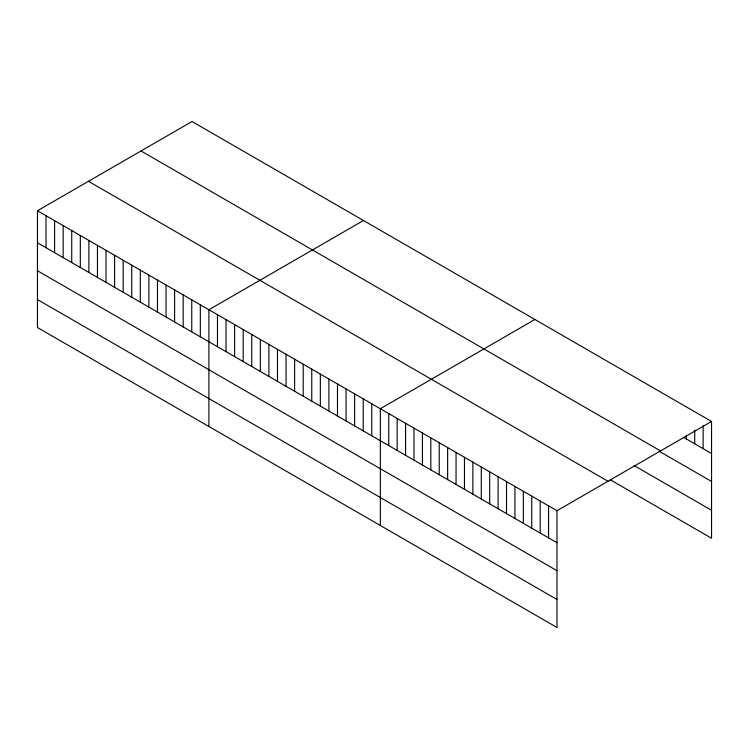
<?xml version="1.0" encoding="UTF-8"?>
<svg xmlns="http://www.w3.org/2000/svg" width="749" height="749" viewBox="0 0 749 749"><rect width="100%" height="100%" fill="white"/><g stroke="black" fill="none" stroke-linecap="round" stroke-linejoin="round"><path stroke-width="1.12" d="M37.45 210.759L556.984 510.706L556.984 627.484L37.45 327.528L37.45 210.759L192.016 121.516L711.55 421.472L711.55 538.241L610.613 479.969M363.462 220.506L208.896 309.74L208.896 426.509M534.908 319.486L380.342 408.72L380.342 525.498M556.984 510.706L711.55 421.472M683.509 437.304L711.55 453.491M141.009 150.97L660.543 450.917M659.214 451.244L711.55 481.457M633.972 465.494L711.55 510.275M88.457 181.305L607.991 481.261M37.45 242.779L556.984 542.725M37.45 270.745L556.984 570.701M37.45 299.563L556.984 599.509M703.142 425.76L703.142 448.632M694.726 430.057L694.726 443.783M686.318 435.497L686.318 438.923M548.577 505.847L548.577 537.876M540.169 500.997L540.169 533.016M531.753 496.138L531.753 528.157M523.345 491.278L523.345 523.298M514.928 486.429L514.928 518.448M506.521 481.57L506.521 513.589M498.104 476.71L498.104 508.73M489.696 471.861L489.696 503.88M481.279 467.002L481.279 499.021M472.872 462.142L472.872 494.162M464.464 457.283L464.464 489.303M456.047 452.433L456.047 484.453M447.64 447.574L447.64 479.594M439.223 442.715L439.223 474.735M430.815 437.865L430.815 469.885M422.399 433.006L422.399 465.026M413.991 428.147L413.991 460.167M405.584 423.297L405.584 455.317M397.167 418.438L397.167 450.458M388.759 413.579L388.759 445.599M371.776 403.777L371.776 435.796M363.199 398.824L363.199 430.844M354.623 393.88L354.623 425.9M346.057 388.928L346.057 420.947M337.481 383.975L337.481 415.995M328.914 379.031L328.914 411.051M320.338 374.079L320.338 406.098M311.762 369.126L311.762 401.146M303.195 364.183L303.195 396.202M294.619 359.23L294.619 391.25M286.052 354.286L286.052 386.306M277.476 349.334L277.476 381.353M268.9 344.381L268.9 376.401M260.334 339.437L260.334 371.457M251.758 334.485L251.758 366.504M243.191 329.532L243.191 361.561M234.615 324.589L234.615 356.608M226.039 319.636L226.039 351.656M217.472 314.692L217.472 346.712M200.329 304.787L200.329 336.807M191.753 299.843L191.753 331.863M183.177 294.891L183.177 326.91M174.611 289.938L174.611 321.967M166.035 284.994L166.035 317.014M157.468 280.042L157.468 312.061M148.892 275.098L148.892 307.118M140.316 270.146L140.316 302.165M131.749 265.193L131.749 297.213M123.173 260.249L123.173 292.269M114.597 255.297L114.597 287.316M106.03 250.353L106.03 282.373M97.454 245.4L97.454 277.42M88.888 240.448L88.888 272.467M80.312 235.504L80.312 267.524M71.735 230.552L71.735 262.571M63.169 225.599L63.169 257.619M54.593 220.655L54.593 252.675M46.026 215.703L46.026 247.722"/></g></svg>
